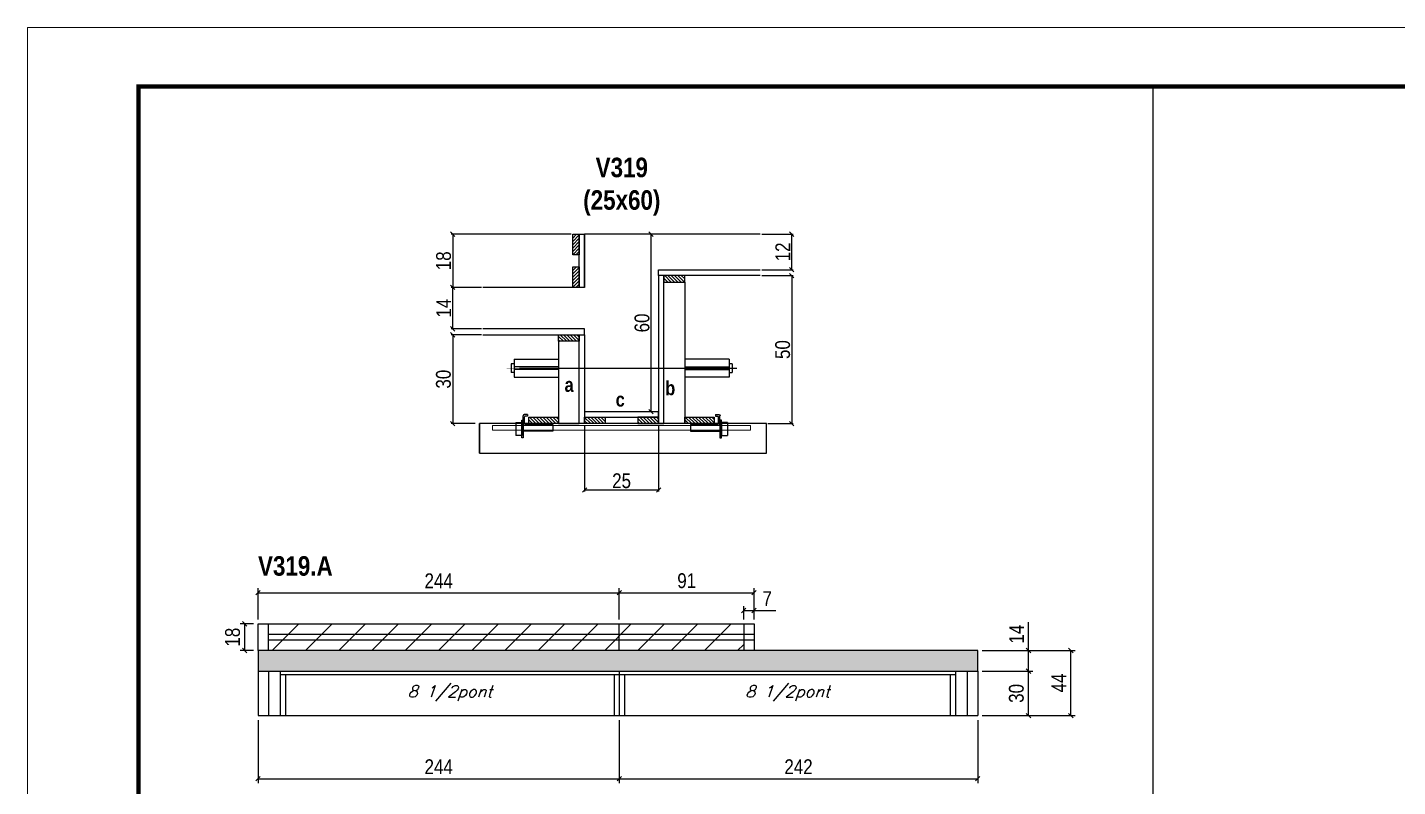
# Model space of a CAD drawing. Extents: x 2603 to 22413, y 1253 to 30260.
# Drawn here: x 14753 to 15678, y 25910 to 26423 of the extents above; entities that cross this region are included whole.
import ezdxf

# ---------------------------------------------------------------- set-up
doc = ezdxf.new("R2010")
doc.units = 0
doc.linetypes.add('DASHED', pattern=[0.75, 0.5, -0.25])
doc.linetypes.add('HIDDEN', pattern=[0.375, 0.25, -0.125])
for name, color, linetype in [('barrote', 251, 'Continuous'), ('COTA', 241, 'Continuous'), ('detalhes', 4, 'Continuous'), ('NOMENCLATURA', 7, 'Continuous'), ('Painéis', 200, 'Continuous'), ('presilha', 1, 'Continuous'), ('SARR_2.2x10', 60, 'Continuous'), ('SARR_2.2x7', 40, 'Continuous'), ('SARR_3.5x7', 81, 'Continuous'), ('TENSOR', 3, 'Continuous'), ('texto', 7, 'Continuous')]:
    doc.layers.add(name, color=color, linetype=linetype)
for name, color, linetype, lineweight in [('CONCRETO', 251, 'Continuous', 25), ('Folhas', 255, 'Continuous', 9), ('Hachura', 251, 'Continuous', 9), ('SARRAFO DE PRESSAO', 251, 'DASHED', 9), ('SCO-___-LAJ', 2, 'Continuous', 0)]:
    doc.layers.add(name, color=color, linetype=linetype, lineweight=lineweight)
doc.styles.add('COTA TECNICA', font='techl___.ttf', dxfattribs={"height": 10})
doc.styles.add('COTA TECNICA 2X', font='techl___.ttf', dxfattribs={"height": 10})
doc.styles.add('Romans', font='romans.shx')
doc.styles.add('TECNICA', font='techb___.ttf', dxfattribs={"height": 10})
doc.dimstyles.new('PAINEL', dxfattribs={"dimtxt": 10, "dimasz": 3, "dimexe": 3, "dimexo": 3, "dimgap": 3, "dimtad": 1, "dimdec": 1, "dimzin": 12, "dimdsep": 46, "dimtxsty": 'COTA TECNICA', "dimblk1": 'OBLIQUE', "dimblk2": 'OBLIQUE', "dimsah": 1, "dimcen": 0.9, "dimclrd": 4, "dimclre": 4, "dimclrt": 240, "dimadec": 1, "dimazin": 3, "dimtfac": 1, "dimtdec": 1, "dimtmove": 0, "dimatfit": 3, "dimfxl": 1, "dimtolj": 1, "dimtzin": 12, "dimarcsym": 0})
doc.dimstyles.new('SECAO', dxfattribs={"dimscale": 0.333333, "dimtxt": 5, "dimasz": 9, "dimexe": 3, "dimexo": 3, "dimgap": 3, "dimtad": 1, "dimdec": 1, "dimlfac": 0.5, "dimzin": 12, "dimdsep": 46, "dimtxsty": 'COTA TECNICA 2X', "dimblk1": 'OBLIQUE', "dimblk2": 'OBLIQUE', "dimsah": 1, "dimcen": 0.9, "dimclrd": 4, "dimclre": 4, "dimclrt": 240, "dimadec": 1, "dimazin": 3, "dimtfac": 1, "dimtdec": 1, "dimtmove": 0, "dimatfit": 3, "dimfxl": 1, "dimtolj": 1, "dimtzin": 12, "dimarcsym": 0})

# ---------------------------------------------------------------- blocks, each defined once
blk = doc.blocks.new('9999999999')
at = {"layer": 'Folhas'}
blk.add_lwpolyline([(98138.98, 34190.21), (99623.98, 34190.21), (99623.98, 35240.21), (98138.98, 35240.21)], close=True, dxfattribs=at)
at = {"layer": 'Folhas', "color": 30, "const_width": 3}
blk.add_lwpolyline([(98213.98, 34230.21), (99583.98, 34230.21), (99583.98, 35200.21), (98213.98, 35200.21)], close=True, dxfattribs=at)
blk = doc.blocks.new('PRESILHA METÁLICA 1')
at = {"layer": 'presilha'}
for p, q in [((6, 15.5), (7.5, 15.5)), ((6, -2.5), (6, 15.5)), ((7.5, 10.6), (7.5, 19.9)), ((7.5, 15.5), (7.5, -2.5)), ((12, 21), (8.6, 21)), ((9, 11.6), (9, 18.9)), ((12, 19.5), (9.6, 19.5)), ((12, 21), (12, 19.5)), ((0, 13), (6, 13)), ((0, 13), (0, 0)), ((6, 0), (0, 0)), ((6, 13), (6, 0)), ((37.5, 4.1), (7.5, 4.1)), ((37.5, 11), (9.6, 11)), ((37.5, 11), (37.5, 4.1)), ((7.5, -2.5), (6, -2.5))]:
    blk.add_line(p, q, dxfattribs=at)
for centre, radius, start, end in [((8.6, 19.9), 1.14, 90, 180), ((9.6, 18.9), 0.57, 90, 180), ((9.6, 11.6), 0.57, 180, 270)]:
    blk.add_arc(centre, radius, start, end, dxfattribs=at)
blk = doc.blocks.new('_Oblique')
at = {"color": 0, "linetype": 'ByBlock', "lineweight": -2}
blk.add_line((-0.5, -0.5), (0.5, 0.5), dxfattribs=at)
blk = doc.blocks.new('*D174')
at = {"layer": 'COTA', "color": 4, "lineweight": -2, "transparency": 16777216}
for p, q in [((15059.43, 26215.7), (15039.08, 26215.7)), ((15040.08, 26215.7), (15040.08, 26155.7)), ((15055.31, 26155.7), (15039.08, 26155.7))]:
    blk.add_line(p, q, dxfattribs=at)
at = {"layer": 'Defpoints', "color": 0, "transparency": 16777216}
for p in [(15060.43, 26215.7), (15040.08, 26155.7), (15056.31, 26155.7)]:
    blk.add_point(p, dxfattribs=at)
at = {"layer": 'COTA', "color": 4, "lineweight": -2, "transparency": 16777216, "xscale": 3, "yscale": 3, "zscale": 3}
for p, rotation in [((15040.08, 26215.7), 90), ((15040.08, 26155.7), 270)]:
    blk.add_blockref('_Oblique', p, dxfattribs=dict(at, rotation=rotation))
at = {"layer": 'COTA', "color": 240, "transparency": 16777216, "insert": (15033.86, 26185.7), "char_height": 10, "attachment_point": 5, "rotation": 90, "style": 'COTA TECNICA 2X'}
blk.add_mtext('\\A1;30', dxfattribs=at)
blk = doc.blocks.new('*D175')
at = {"layer": 'COTA', "color": 4, "lineweight": -2, "transparency": 16777216}
for p, q in [((15059.43, 26247.7), (15039.08, 26247.7)), ((15040.08, 26219.7), (15040.08, 26247.7)), ((15059.43, 26219.7), (15039.08, 26219.7))]:
    blk.add_line(p, q, dxfattribs=at)
at = {"layer": 'Defpoints', "color": 0, "transparency": 16777216}
for p in [(15040.08, 26247.7), (15060.43, 26247.7), (15060.43, 26219.7)]:
    blk.add_point(p, dxfattribs=at)
at = {"layer": 'COTA', "color": 4, "lineweight": -2, "transparency": 16777216, "xscale": 3, "yscale": 3, "zscale": 3}
for p, rotation in [((15040.08, 26247.7), 90), ((15040.08, 26219.7), 270)]:
    blk.add_blockref('_Oblique', p, dxfattribs=dict(at, rotation=rotation))
at = {"layer": 'COTA', "color": 240, "transparency": 16777216, "insert": (15034.01, 26233.7), "char_height": 10, "attachment_point": 5, "rotation": 90, "style": 'COTA TECNICA 2X'}
blk.add_mtext('\\A1;14', dxfattribs=at)
blk = doc.blocks.new('*D176')
at = {"layer": 'COTA', "color": 4, "lineweight": -2, "transparency": 16777216}
for p, q in [((15248.82, 26255.7), (15270.04, 26255.7)), ((15269.04, 26255.7), (15269.04, 26155.7)), ((15252.94, 26155.7), (15270.04, 26155.7))]:
    blk.add_line(p, q, dxfattribs=at)
at = {"layer": 'Defpoints', "color": 0, "transparency": 16777216}
for p in [(15247.82, 26255.7), (15251.94, 26155.7), (15269.04, 26155.7)]:
    blk.add_point(p, dxfattribs=at)
at = {"layer": 'COTA', "color": 4, "lineweight": -2, "transparency": 16777216, "xscale": 3, "yscale": 3, "zscale": 3}
for p, rotation in [((15269.04, 26255.7), 90), ((15269.04, 26155.7), 270)]:
    blk.add_blockref('_Oblique', p, dxfattribs=dict(at, rotation=rotation))
at = {"layer": 'COTA', "color": 240, "transparency": 16777216, "insert": (15262.93, 26205.7), "char_height": 10, "attachment_point": 5, "rotation": 90, "style": 'COTA TECNICA 2X'}
blk.add_mtext('\\A1;50', dxfattribs=at)
blk = doc.blocks.new('*D1117')
at = {"layer": 'COTA', "color": 4, "lineweight": -2, "transparency": 16777216}
for p, q in [((15178.13, 26283.7), (15173.05, 26283.7)), ((15174.05, 26163.7), (15174.05, 26283.7)), ((15178.13, 26163.7), (15173.05, 26163.7))]:
    blk.add_line(p, q, dxfattribs=at)
at = {"layer": 'Defpoints', "color": 0, "transparency": 16777216}
for p in [(15174.05, 26283.7), (15179.13, 26283.7), (15179.13, 26163.7)]:
    blk.add_point(p, dxfattribs=at)
at = {"layer": 'COTA', "color": 4, "lineweight": -2, "transparency": 16777216, "xscale": 3, "yscale": 3, "zscale": 3}
for p, rotation in [((15174.05, 26283.7), 90), ((15174.05, 26163.7), 270)]:
    blk.add_blockref('_Oblique', p, dxfattribs=dict(at, rotation=rotation))
at = {"layer": 'COTA', "color": 240, "transparency": 16777216, "insert": (15167.95, 26223.7), "char_height": 10, "attachment_point": 5, "rotation": 90, "style": 'COTA TECNICA 2X'}
blk.add_mtext('\\A1;60', dxfattribs=at)
blk = doc.blocks.new('*D1118')
at = {"layer": 'COTA', "color": 4, "lineweight": -2, "transparency": 16777216}
for p, q in [((15248.82, 26283.7), (15270.04, 26283.7)), ((15269.04, 26259.7), (15269.04, 26283.7)), ((15248.82, 26259.7), (15270.04, 26259.7))]:
    blk.add_line(p, q, dxfattribs=at)
at = {"layer": 'Defpoints', "color": 0, "transparency": 16777216}
for p in [(15247.82, 26283.7), (15269.04, 26283.7), (15247.82, 26259.7)]:
    blk.add_point(p, dxfattribs=at)
at = {"layer": 'COTA', "color": 4, "lineweight": -2, "transparency": 16777216, "xscale": 3, "yscale": 3, "zscale": 3}
for p, rotation in [((15269.04, 26283.7), 90), ((15269.04, 26259.7), 270)]:
    blk.add_blockref('_Oblique', p, dxfattribs=dict(at, rotation=rotation))
at = {"layer": 'COTA', "color": 240, "transparency": 16777216, "insert": (15262.99, 26271.7), "char_height": 10, "attachment_point": 5, "rotation": 90, "style": 'COTA TECNICA 2X'}
blk.add_mtext('\\A1;12', dxfattribs=at)
blk = doc.blocks.new('*D1119')
at = {"layer": 'COTA', "color": 4, "lineweight": -2, "transparency": 16777216}
for p, q in [((15129.13, 26154.7), (15129.13, 26109.88)), ((15179.13, 26154.7), (15179.13, 26109.88)), ((15129.13, 26110.88), (15179.13, 26110.88))]:
    blk.add_line(p, q, dxfattribs=at)
at = {"layer": 'Defpoints', "color": 0, "transparency": 16777216}
for p in [(15129.13, 26155.7), (15179.13, 26155.7), (15179.13, 26110.88)]:
    blk.add_point(p, dxfattribs=at)
at = {"layer": 'COTA', "color": 4, "lineweight": -2, "transparency": 16777216, "xscale": 3, "yscale": 3, "zscale": 3, "rotation": 180}
blk.add_blockref('_Oblique', (15129.13, 26110.88), dxfattribs=at)
at = {"layer": 'COTA', "color": 4, "lineweight": -2, "transparency": 16777216, "xscale": 3, "yscale": 3, "zscale": 3}
blk.add_blockref('_Oblique', (15179.13, 26110.88), dxfattribs=at)
at = {"layer": 'COTA', "color": 240, "transparency": 16777216, "insert": (15154.13, 26116.99), "char_height": 10, "attachment_point": 5, "style": 'COTA TECNICA 2X'}
blk.add_mtext('\\A1;25', dxfattribs=at)
blk = doc.blocks.new('*D1120')
at = {"layer": 'COTA', "color": 4, "lineweight": -2, "transparency": 16777216}
for p, q in [((15120.13, 26283.7), (15039.08, 26283.7)), ((15040.08, 26283.7), (15040.08, 26247.7)), ((15059.43, 26247.7), (15039.08, 26247.7))]:
    blk.add_line(p, q, dxfattribs=at)
at = {"layer": 'Defpoints', "color": 0, "transparency": 16777216}
for p in [(15121.13, 26283.7), (15040.08, 26247.7), (15060.43, 26247.7)]:
    blk.add_point(p, dxfattribs=at)
at = {"layer": 'COTA', "color": 4, "lineweight": -2, "transparency": 16777216, "xscale": 3, "yscale": 3, "zscale": 3}
for p, rotation in [((15040.08, 26283.7), 90), ((15040.08, 26247.7), 270)]:
    blk.add_blockref('_Oblique', p, dxfattribs=dict(at, rotation=rotation))
at = {"layer": 'COTA', "color": 240, "transparency": 16777216, "insert": (15033.98, 26265.7), "char_height": 10, "attachment_point": 5, "rotation": 90, "style": 'COTA TECNICA 2X'}
blk.add_mtext('\\A1;18', dxfattribs=at)
blk = doc.blocks.new('*D1121')
at = {"layer": 'COTA', "color": 4, "linetype": 'ByBlock', "lineweight": -2, "transparency": 16777216}
for p, q in [((14908.61, 25955.36), (14908.61, 25912.71)), ((15152.61, 25955.36), (15152.61, 25912.71)), ((14908.61, 25915.71), (15152.61, 25915.71))]:
    blk.add_line(p, q, dxfattribs=at)
at = {"layer": 'Defpoints', "color": 0, "linetype": 'ByBlock', "transparency": 16777216}
for p in [(14908.61, 25958.36), (15152.61, 25958.36), (15152.61, 25915.71)]:
    blk.add_point(p, dxfattribs=at)
at = {"layer": 'COTA', "color": 4, "linetype": 'ByBlock', "lineweight": -2, "transparency": 16777216, "xscale": 3, "yscale": 3, "zscale": 3, "rotation": 180}
blk.add_blockref('_Oblique', (14908.61, 25915.71), dxfattribs=at)
at = {"layer": 'COTA', "color": 4, "linetype": 'ByBlock', "lineweight": -2, "transparency": 16777216, "xscale": 3, "yscale": 3, "zscale": 3}
blk.add_blockref('_Oblique', (15152.61, 25915.71), dxfattribs=at)
at = {"layer": 'COTA', "color": 240, "linetype": 'ByBlock', "transparency": 16777216, "insert": (15030.61, 25923.79), "char_height": 10, "attachment_point": 5, "style": 'COTA TECNICA'}
blk.add_mtext('\\A1;244', dxfattribs=at)
blk = doc.blocks.new('*D1122')
at = {"layer": 'COTA', "color": 4, "linetype": 'ByBlock', "lineweight": -2, "transparency": 16777216}
for p, q in [((15152.61, 25955.36), (15152.61, 25912.71)), ((15394.61, 25955.36), (15394.61, 25912.71)), ((15152.61, 25915.71), (15394.61, 25915.71))]:
    blk.add_line(p, q, dxfattribs=at)
at = {"layer": 'Defpoints', "color": 0, "linetype": 'ByBlock', "transparency": 16777216}
for p in [(15152.61, 25958.36), (15394.61, 25958.36), (15394.61, 25915.71)]:
    blk.add_point(p, dxfattribs=at)
at = {"layer": 'COTA', "color": 4, "linetype": 'ByBlock', "lineweight": -2, "transparency": 16777216, "xscale": 3, "yscale": 3, "zscale": 3, "rotation": 180}
blk.add_blockref('_Oblique', (15152.61, 25915.71), dxfattribs=at)
at = {"layer": 'COTA', "color": 4, "linetype": 'ByBlock', "lineweight": -2, "transparency": 16777216, "xscale": 3, "yscale": 3, "zscale": 3}
blk.add_blockref('_Oblique', (15394.61, 25915.71), dxfattribs=at)
at = {"layer": 'COTA', "color": 240, "linetype": 'ByBlock', "transparency": 16777216, "insert": (15273.61, 25923.79), "char_height": 10, "attachment_point": 5, "style": 'COTA TECNICA'}
blk.add_mtext('\\A1;242', dxfattribs=at)
blk = doc.blocks.new('*D177')
at = {"layer": 'COTA', "color": 4, "linetype": 'ByBlock', "lineweight": -2, "transparency": 16777216}
for p, q in [((15397.61, 25988.36), (15431.95, 25988.36)), ((15428.95, 25958.36), (15428.95, 25988.36)), ((15397.61, 25958.36), (15431.95, 25958.36))]:
    blk.add_line(p, q, dxfattribs=at)
at = {"layer": 'Defpoints', "color": 0, "linetype": 'ByBlock', "transparency": 16777216}
for p in [(15394.61, 25988.36), (15428.95, 25988.36), (15394.61, 25958.36)]:
    blk.add_point(p, dxfattribs=at)
at = {"layer": 'COTA', "color": 4, "linetype": 'ByBlock', "lineweight": -2, "transparency": 16777216, "xscale": 3, "yscale": 3, "zscale": 3}
for p, rotation in [((15428.95, 25988.36), 90), ((15428.95, 25958.36), 270)]:
    blk.add_blockref('_Oblique', p, dxfattribs=dict(at, rotation=rotation))
at = {"layer": 'COTA', "color": 240, "linetype": 'ByBlock', "transparency": 16777216, "insert": (15420.73, 25973.36), "char_height": 10, "attachment_point": 5, "rotation": 90, "style": 'COTA TECNICA'}
blk.add_mtext('\\A1;30', dxfattribs=at)
blk = doc.blocks.new('*D178')
at = {"layer": 'COTA', "color": 4, "linetype": 'ByBlock', "lineweight": -2, "transparency": 16777216}
for p, q in [((15397.61, 26002.36), (15460.52, 26002.36)), ((15457.52, 25958.36), (15457.52, 26002.36)), ((15397.61, 25958.36), (15460.52, 25958.36))]:
    blk.add_line(p, q, dxfattribs=at)
at = {"layer": 'Defpoints', "color": 0, "linetype": 'ByBlock', "transparency": 16777216}
for p in [(15394.61, 26002.36), (15457.52, 26002.36), (15394.61, 25958.36)]:
    blk.add_point(p, dxfattribs=at)
at = {"layer": 'COTA', "color": 4, "linetype": 'ByBlock', "lineweight": -2, "transparency": 16777216, "xscale": 3, "yscale": 3, "zscale": 3}
for p, rotation in [((15457.52, 26002.36), 90), ((15457.52, 25958.36), 270)]:
    blk.add_blockref('_Oblique', p, dxfattribs=dict(at, rotation=rotation))
at = {"layer": 'COTA', "color": 240, "linetype": 'ByBlock', "transparency": 16777216, "insert": (15449.45, 25980.36), "char_height": 10, "attachment_point": 5, "rotation": 90, "style": 'COTA TECNICA'}
blk.add_mtext('\\A1;44', dxfattribs=at)
blk = doc.blocks.new('*D1155')
at = {"layer": 'COTA', "color": 4, "linetype": 'ByBlock', "lineweight": -2, "transparency": 16777216}
for p, q in [((14908.61, 26023.36), (14908.61, 26044.38)), ((14908.61, 26041.38), (15152.61, 26041.38)), ((15152.61, 26023.36), (15152.61, 26044.38))]:
    blk.add_line(p, q, dxfattribs=at)
at = {"layer": 'Defpoints', "color": 0, "linetype": 'ByBlock', "transparency": 16777216}
for p in [(15152.61, 26041.38), (14908.61, 26020.36), (15152.61, 26020.36)]:
    blk.add_point(p, dxfattribs=at)
at = {"layer": 'COTA', "color": 4, "linetype": 'ByBlock', "lineweight": -2, "transparency": 16777216, "xscale": 3, "yscale": 3, "zscale": 3, "rotation": 180}
blk.add_blockref('_Oblique', (14908.61, 26041.38), dxfattribs=at)
at = {"layer": 'COTA', "color": 4, "linetype": 'ByBlock', "lineweight": -2, "transparency": 16777216, "xscale": 3, "yscale": 3, "zscale": 3}
blk.add_blockref('_Oblique', (15152.61, 26041.38), dxfattribs=at)
at = {"layer": 'COTA', "color": 240, "linetype": 'ByBlock', "transparency": 16777216, "insert": (15030.61, 26049.45), "char_height": 10, "attachment_point": 5, "style": 'COTA TECNICA'}
blk.add_mtext('\\A1;244', dxfattribs=at)
blk = doc.blocks.new('*D1156')
at = {"layer": 'COTA', "color": 4, "linetype": 'ByBlock', "lineweight": -2, "transparency": 16777216}
for p, q in [((15152.61, 26023.36), (15152.61, 26044.38)), ((15152.61, 26041.38), (15243.61, 26041.38)), ((15243.61, 26023.36), (15243.61, 26044.38))]:
    blk.add_line(p, q, dxfattribs=at)
at = {"layer": 'Defpoints', "color": 0, "linetype": 'ByBlock', "transparency": 16777216}
for p in [(15243.61, 26041.38), (15152.61, 26020.36), (15243.61, 26020.36)]:
    blk.add_point(p, dxfattribs=at)
at = {"layer": 'COTA', "color": 4, "linetype": 'ByBlock', "lineweight": -2, "transparency": 16777216, "xscale": 3, "yscale": 3, "zscale": 3, "rotation": 180}
blk.add_blockref('_Oblique', (15152.61, 26041.38), dxfattribs=at)
at = {"layer": 'COTA', "color": 4, "linetype": 'ByBlock', "lineweight": -2, "transparency": 16777216, "xscale": 3, "yscale": 3, "zscale": 3}
blk.add_blockref('_Oblique', (15243.61, 26041.38), dxfattribs=at)
at = {"layer": 'COTA', "color": 240, "linetype": 'ByBlock', "transparency": 16777216, "insert": (15198.11, 26049.46), "char_height": 10, "attachment_point": 5, "style": 'COTA TECNICA'}
blk.add_mtext('\\A1;91', dxfattribs=at)
blk = doc.blocks.new('*D1157')
at = {"layer": 'COTA', "color": 4, "linetype": 'ByBlock', "lineweight": -2, "transparency": 16777216}
for p, q in [((15236.61, 26023.36), (15236.61, 26032.34)), ((15236.61, 26029.34), (15243.61, 26029.34)), ((15243.61, 26023.36), (15243.61, 26032.34)), ((15243.61, 26029.34), (15258.34, 26029.34))]:
    blk.add_line(p, q, dxfattribs=at)
at = {"layer": 'Defpoints', "color": 0, "linetype": 'ByBlock', "transparency": 16777216}
for p in [(15243.61, 26029.34), (15236.61, 26020.36), (15243.61, 26020.36)]:
    blk.add_point(p, dxfattribs=at)
at = {"layer": 'COTA', "color": 4, "linetype": 'ByBlock', "lineweight": -2, "transparency": 16777216, "xscale": 3, "yscale": 3, "zscale": 3, "rotation": 180}
blk.add_blockref('_Oblique', (15236.61, 26029.34), dxfattribs=at)
at = {"layer": 'COTA', "color": 4, "linetype": 'ByBlock', "lineweight": -2, "transparency": 16777216, "xscale": 3, "yscale": 3, "zscale": 3}
blk.add_blockref('_Oblique', (15243.61, 26029.34), dxfattribs=at)
at = {"layer": 'COTA', "color": 240, "linetype": 'ByBlock', "transparency": 16777216, "insert": (15252.48, 26037.41), "char_height": 10, "attachment_point": 5, "style": 'COTA TECNICA'}
blk.add_mtext('\\A1;7', dxfattribs=at)
blk = doc.blocks.new('*D1057')
at = {"layer": 'COTA', "color": 4, "linetype": 'ByBlock', "lineweight": -2, "transparency": 16777216}
for p, q in [((14905.61, 26020.36), (14896.58, 26020.36)), ((14899.58, 26020.36), (14899.58, 26002.36)), ((14905.61, 26002.36), (14896.58, 26002.36))]:
    blk.add_line(p, q, dxfattribs=at)
at = {"layer": 'Defpoints', "color": 0, "linetype": 'ByBlock', "transparency": 16777216}
for p in [(14908.61, 26020.36), (14899.58, 26002.36), (14908.61, 26002.36)]:
    blk.add_point(p, dxfattribs=at)
at = {"layer": 'COTA', "color": 4, "linetype": 'ByBlock', "lineweight": -2, "transparency": 16777216, "xscale": 3, "yscale": 3, "zscale": 3}
for p, rotation in [((14899.58, 26020.36), 90), ((14899.58, 26002.36), 270)]:
    blk.add_blockref('_Oblique', p, dxfattribs=dict(at, rotation=rotation))
at = {"layer": 'COTA', "color": 240, "linetype": 'ByBlock', "transparency": 16777216, "insert": (14891.48, 26011.36), "char_height": 10, "attachment_point": 5, "rotation": 90, "style": 'COTA TECNICA'}
blk.add_mtext('\\A1;18', dxfattribs=at)
blk = doc.blocks.new('*D3230')
at = {"layer": 'COTA', "color": 4, "lineweight": -2, "transparency": 16777216}
for p, q in [((15428.95, 26002.36), (15428.95, 26021.47)), ((15397.61, 26002.36), (15431.95, 26002.36)), ((15428.95, 25988.36), (15428.95, 26002.36)), ((15397.61, 25988.36), (15431.95, 25988.36))]:
    blk.add_line(p, q, dxfattribs=at)
at = {"layer": 'Defpoints', "color": 0, "transparency": 16777216}
for p in [(15394.61, 26002.36), (15428.95, 26002.36), (15394.61, 25988.36)]:
    blk.add_point(p, dxfattribs=at)
at = {"layer": 'COTA', "color": 4, "lineweight": -2, "transparency": 16777216, "xscale": 3, "yscale": 3, "zscale": 3}
for p, rotation in [((15428.95, 26002.36), 90), ((15428.95, 25988.36), 270)]:
    blk.add_blockref('_Oblique', p, dxfattribs=dict(at, rotation=rotation))
at = {"layer": 'COTA', "color": 240, "transparency": 16777216, "insert": (15420.88, 26013.42), "char_height": 10, "attachment_point": 5, "rotation": 90, "style": 'COTA TECNICA'}
blk.add_mtext('\\A1;14', dxfattribs=at)

msp = doc.modelspace()

# ---------------------------------------------------------------- hatches: boundary and pattern name
at = {"layer": 'COTA', "linetype": 'ByBlock'}
h = msp.add_hatch(dxfattribs=at)
h.set_pattern_fill('AR-CONC', color=256, scale=0.03)
h.set_pattern_definition([(50, (-115866.6203, -5371.0305), (5.46554007, -0.47817257), [0.5715, -6.2865]), (355, (-115866.62, -5371.0305), (-1.05730264, 5.73170536), [0.4572, -5.02921753]), (100.4514447, (-115866.165, -5371.0704), (4.40823741, 5.25353256), [0.48570026, -5.34270734]), (46.1842, (-115866.62, -5369.5065), (8.13237123, -1.26126984), [0.85725, -9.42975]), (96.6355576, (-115865.9426, -5369.612), (7.122124, 7.42278374), [0.7285507, -8.01406824]), (351.184151, (-115866.62, -5369.5065), (7.122124, 7.42278374), [0.685799, -7.54379196]), (21, (-115865.8583, -5369.8875), (4.54843174, -3.06795595), [0.5715, -6.2865]), (326, (-115865.858, -5369.8875), (1.85406085, 5.52563898), [0.4572, -5.0292]), (71.451445, (-115865.479, -5370.143), (6.40249258, 2.45768307), [0.48570026, -5.34269813]), (37.5, (-115866.6203, -5371.0305), (0.092658098, 2.536651166), [0, -4.96824, 0, -5.1054, 0, -5.04825]), (7.5, (-115866.6203, -5371.0305), (2.004589875, 3.005417245), [0, -2.91084, 0, -4.85394, 0, -1.92405]), (327.5, (-115868.3195, -5371.0305), (4.067717855, -0.17186232), [0, -1.905, 0, -5.9436, 0, -7.8867]), (317.5, (-115869.0815, -5371.0305), (4.44387544, 0.76279473), [0, -2.4765, 0, -3.94716, 0, -5.6007])])
h.paths.add_polyline_path([(15394.61, 25988.36), (15394.61, 26002.36), (15243.61, 26002.36), (14908.61, 26002.36), (14908.61, 25988.36)])
at = {"layer": 'Hachura', "linetype": 'ByBlock'}
h = msp.add_hatch(dxfattribs=at)
h.set_pattern_fill('ANSI31', color=256, scale=5)
h.set_pattern_definition([(45, (-115866.62, -5371.03), (-11.2253202, 11.2253202), [])])
h.paths.add_polyline_path([(15152.61, 26013.36), (15152.61, 26020.36), (14915.61, 26020.36), (14915.61, 26013.36)])
h.paths.add_polyline_path([(15152.61, 26020.36), (15152.61, 26013.36), (15236.61, 26013.36), (15236.61, 26020.36)])
h.paths.add_polyline_path([(15236.61, 26002.36), (15236.61, 26009.36), (15152.61, 26009.36), (15152.61, 26002.36)])
h.paths.add_polyline_path([(14915.61, 26009.36), (14915.61, 26002.36), (15152.61, 26002.36), (15152.61, 26009.36)])
h.paths.add_polyline_path([(14915.61, 26013.36), (14915.61, 26009.36), (15152.61, 26009.36), (15152.61, 26013.36)])
h.paths.add_polyline_path([(15236.61, 26009.36), (15236.61, 26013.36), (15152.61, 26013.36), (15152.61, 26009.36)])
at = {"layer": 'SARR_2.2x10'}
h = msp.add_hatch(dxfattribs=at)
h.set_pattern_fill('ANSI31', color=256, scale=0.5, angle=90)
h.set_pattern_definition([(135, (48285.0646, -97356.4684), (-1.122532015, -1.122532015), [])])
h.paths.add_polyline_path([(15091.53, 26160.1), (15091.53, 26155.7), (15111.53, 26155.7), (15111.53, 26160.1)])
h = msp.add_hatch(dxfattribs=at)
h.set_pattern_fill('ANSI31', color=256, scale=0.5, angle=90)
h.set_pattern_definition([(135, (48390.2646, -97356.4684), (-1.122532015, -1.122532015), [])])
h.paths.add_polyline_path([(15196.73, 26160.1), (15196.73, 26155.7), (15216.73, 26155.7), (15216.73, 26160.1)])
at = {"layer": 'SARR_2.2x7'}
h = msp.add_hatch(dxfattribs=at)
h.set_pattern_fill('ANSI31', color=256, scale=0.5)
h.set_pattern_definition([(45, (-108341.4437, -6844.6373), (-1.122532015, 1.122532015), [])])
h.paths.add_polyline_path([(15121.13, 26283.7), (15125.53, 26283.7), (15125.53, 26269.7), (15121.13, 26269.7)])
h = msp.add_hatch(dxfattribs=at)
h.set_pattern_fill('ANSI31', color=256, scale=0.5)
h.set_pattern_definition([(45, (-108341.4437, -6866.6373), (-1.122532015, 1.122532015), [])])
h.paths.add_polyline_path([(15121.13, 26261.7), (15125.53, 26261.7), (15125.53, 26247.7), (15121.13, 26247.7)])
h = msp.add_hatch(dxfattribs=at)
h.set_pattern_fill('ANSI31', color=256, scale=0.5, angle=90)
h.set_pattern_definition([(135, (48291.0646, -97260.8684), (-1.122532015, -1.122532015), [])])
h.paths.add_polyline_path([(15182.73, 26255.7), (15182.73, 26251.3), (15196.73, 26251.3), (15196.73, 26255.7)])
h = msp.add_hatch(dxfattribs=at)
h.set_pattern_fill('ANSI31', color=256, scale=0.5, angle=90)
h.set_pattern_definition([(135, (48299.0646, -97300.8684), (-1.122532015, -1.122532015), [])])
h.paths.add_polyline_path([(15125.53, 26215.7), (15125.53, 26211.3), (15111.53, 26211.3), (15111.53, 26215.7)])
h = msp.add_hatch(dxfattribs=at)
h.set_pattern_fill('ANSI31', color=256, scale=0.5, angle=90)
h.set_pattern_definition([(135, (48364.6646, -97356.4684), (-1.122532015, -1.122532015), [])])
h.paths.add_polyline_path([(15143.13, 26155.7), (15143.13, 26160.1), (15129.13, 26160.1), (15129.13, 26155.7)])
h = msp.add_hatch(dxfattribs=at)
h.set_pattern_fill('ANSI31', color=256, scale=0.5, angle=90)
h.set_pattern_definition([(135, (48314.6646, -97356.4684), (-1.122532015, -1.122532015), [])])
h.paths.add_polyline_path([(15165.13, 26155.7), (15165.13, 26160.1), (15179.13, 26160.1), (15179.13, 26155.7)])

# ---------------------------------------------------------------- linework, layer by layer
at = {"ltscale": 3}
for p, q in [((15079.53, 26196.15), (15079.53, 26190.15)), ((15081.53, 26196.15), (15079.53, 26196.15)), ((15081.53, 26199.15), (15081.53, 26187.15)), ((15081.53, 26199.15), (15111.53, 26199.15)), ((15226.73, 26199.15), (15196.73, 26199.15)), ((15226.73, 26199.15), (15226.73, 26187.15)), ((15228.73, 26196.15), (15226.73, 26196.15)), ((15228.73, 26196.15), (15228.73, 26190.15)), ((15081.53, 26190.15), (15079.53, 26190.15)), ((15111.53, 26194.15), (15081.53, 26194.15)), ((15111.53, 26192.15), (15081.53, 26192.15)), ((15081.53, 26187.15), (15111.53, 26187.15)), ((15196.73, 26194.15), (15226.73, 26194.15)), ((15196.73, 26192.15), (15226.73, 26192.15)), ((15226.73, 26187.15), (15196.73, 26187.15)), ((15226.73, 26190.15), (15228.73, 26190.15))]:
    msp.add_line(p, q, dxfattribs=at)
at = {"layer": 'barrote'}
msp.add_lwpolyline([(15058.07, 26135.7), (15251.99, 26135.7), (15251.99, 26155.7), (15058.07, 26155.7)], close=True, dxfattribs=at)
at = {"layer": 'CONCRETO', "linetype": 'Continuous'}
for p, q in [((15247.82, 26283.7), (15129.13, 26283.7)), ((15129.13, 26247.7), (15129.13, 26283.7)), ((15129.13, 26247.7), (15060.43, 26247.7))]:
    msp.add_line(p, q, dxfattribs=at)
at = {"layer": 'COTA', "linetype": 'ByBlock'}
for p, q in [((15512.88, 26383.45), (15512.88, 25612.69)), ((14908.61, 26002.36), (14908.61, 25988.36)), ((15394.61, 26002.36), (15243.61, 26002.36)), ((15394.61, 25988.36), (15394.61, 26002.36))]:
    msp.add_line(p, q, dxfattribs=at)
at = {"layer": 'detalhes', "color": 250}
msp.add_line((15058.07, 26135.7), (15058.07, 26155.7), dxfattribs=at)
at = {"layer": 'Painéis', "linetype": 'Continuous'}
for p, q in [((14908.61, 26002.36), (14908.61, 26020.36)), ((14908.61, 26020.36), (15243.61, 26020.36)), ((15152.61, 26002.36), (15152.61, 26020.36)), ((15243.61, 26020.36), (15243.61, 26002.36)), ((15243.61, 26002.36), (14908.61, 26002.36)), ((14908.61, 25988.36), (14908.61, 25958.36)), ((14908.61, 25988.36), (15394.61, 25988.36)), ((15152.61, 25988.36), (15152.61, 25958.36)), ((15394.61, 25988.36), (15394.61, 25958.36)), ((14908.61, 25958.36), (15394.61, 25958.36))]:
    msp.add_line(p, q, dxfattribs=at)
for points in [[(15125.53, 26247.7), (15125.53, 26283.7), (15129.13, 26283.7), (15129.13, 26247.7)], [(15182.73, 26155.7), (15182.73, 26255.7), (15179.13, 26255.7), (15179.13, 26155.7)], [(15125.53, 26155.7), (15125.53, 26215.7), (15129.13, 26215.7), (15129.13, 26155.7)], [(15179.13, 26163.7), (15129.13, 26163.7), (15129.13, 26160.1), (15179.13, 26160.1)]]:
    msp.add_lwpolyline(points, close=True, dxfattribs=at)
at = {"layer": 'Painéis', "linetype": 'Continuous', "elevation": 0}
for points in [[(15247.82, 26255.7), (15179.13, 26255.7), (15179.13, 26259.7), (15247.82, 26259.7)], [(15060.43, 26215.7), (15129.13, 26215.7), (15129.13, 26219.7), (15060.43, 26219.7)]]:
    msp.add_lwpolyline(points, dxfattribs=at)
at = {"layer": 'SARR_2.2x10'}
for points in [[(15091.53, 26160.1), (15111.53, 26160.1), (15111.53, 26155.7), (15091.53, 26155.7)], [(15196.73, 26160.1), (15216.73, 26160.1), (15216.73, 26155.7), (15196.73, 26155.7)]]:
    msp.add_lwpolyline(points, close=True, dxfattribs=at)
at = {"layer": 'SARR_2.2x7', "linetype": 'Continuous'}
for p, q in [((14915.61, 26002.36), (14915.61, 26020.36)), ((14915.61, 26013.36), (15152.61, 26013.36)), ((15152.61, 26013.36), (15243.61, 26013.36)), ((15152.61, 26009.36), (14915.61, 26009.36)), ((15243.61, 26009.36), (15152.61, 26009.36)), ((14915.61, 25988.36), (14915.61, 25958.36)), ((14923.61, 25986.16), (15152.61, 25986.16)), ((15152.61, 25986.16), (15379.61, 25986.16)), ((15387.61, 25988.36), (15387.61, 25958.36))]:
    msp.add_line(p, q, dxfattribs=at)
at = {"layer": 'SARR_2.2x7', "linetype": 'HIDDEN'}
msp.add_line((15236.61, 26020.36), (15236.61, 26002.36), dxfattribs=at)
at = {"layer": 'SARR_2.2x7'}
for points in [[(15121.13, 26269.7), (15121.13, 26283.7), (15125.53, 26283.7), (15125.53, 26269.7)], [(15121.13, 26247.7), (15121.13, 26261.7), (15125.53, 26261.7), (15125.53, 26247.7)], [(15111.53, 26215.7), (15125.53, 26215.7), (15125.53, 26211.3), (15111.53, 26211.3)], [(15129.13, 26160.1), (15143.13, 26160.1), (15143.13, 26155.7), (15129.13, 26155.7)], [(15179.13, 26160.1), (15165.13, 26160.1), (15165.13, 26155.7), (15179.13, 26155.7)]]:
    msp.add_lwpolyline(points, close=True, dxfattribs=at)
at = {"layer": 'SARR_2.2x7', "elevation": 0}
msp.add_lwpolyline([(15196.73, 26255.7), (15182.73, 26255.7), (15182.73, 26251.3), (15196.73, 26251.3)], close=True, dxfattribs=at)
at = {"layer": 'SARR_3.5x7'}
for p, q in [((14923.61, 25988.36), (14923.61, 25958.36)), ((14927.11, 25986.16), (14927.11, 25958.36)), ((15149.11, 25986.16), (15149.11, 25958.36)), ((15156.11, 25986.16), (15156.11, 25958.36)), ((15376.11, 25986.16), (15376.11, 25958.36)), ((15379.61, 25988.36), (15379.61, 25958.36))]:
    msp.add_line(p, q, dxfattribs=at)
msp.add_lwpolyline([(15182.73, 26251.3), (15196.73, 26251.3), (15196.73, 26155.7), (15182.73, 26155.7)], close=True, dxfattribs=at)
at = {"layer": 'SARR_3.5x7', "elevation": 0}
msp.add_lwpolyline([(15125.53, 26211.3), (15111.53, 26211.3), (15111.53, 26155.7), (15125.53, 26155.7)], close=True, dxfattribs=at)
at = {"layer": 'SCO-___-LAJ', "color": 1}
msp.add_lwpolyline([(15067.07, 26154.37), (15241.18, 26154.37), (15241.18, 26151.17), (15067.07, 26151.17)], close=True, dxfattribs=at)
at = {"layer": 'TENSOR', "linetype": 'HIDDEN', "ltscale": 0.5}
msp.add_line((15076.53, 26193.15), (15232.03, 26193.15), dxfattribs=at)

# ---------------------------------------------------------------- block references
at = {"layer": 'presilha', "yscale": 0.6666666666666666, "zscale": 0.6666666666666666}
for p, xscale in [((15082.66, 26147.73), 0.6666666666666666), ((15225.59, 26147.73), -0.6666666666666666)]:
    msp.add_blockref('PRESILHA METÁLICA 1', p, dxfattribs=dict(at, xscale=xscale))
at = {"layer": 'SARRAFO DE PRESSAO', "color": 6, "linetype": 'ByBlock'}
msp.add_blockref('9999999999', (-83386.1, -8816.76), dxfattribs=at)

# ---------------------------------------------------------------- texts
at = {"layer": 'detalhes', "style": 'TECNICA'}
for s, p in [('a', (15115.65, 26177.12)), ('b', (15183.63, 26174.89)), ('c', (15150.14, 26167.17))]:
    msp.add_text(s, height=9.6, dxfattribs=at).set_placement(p)
at = {"layer": 'NOMENCLATURA', "style": 'TECNICA'}
msp.add_text('V319.A', height=13.2, dxfattribs=at).set_placement((14908.61, 26052.89))
at = {"layer": 'NOMENCLATURA', "insert": (15154.28, 26335.4), "char_height": 13.2, "attachment_point": 2, "style": 'TECNICA'}
msp.add_mtext_dynamic_manual_height_columns('V319\\P(25x60)', width=300.2766, gutter_width=1, heights=[0], dxfattribs=at)
at = {"layer": 'texto', "color": 2, "char_height": 8, "attachment_point": 5, "style": 'Romans'}
for insert in [(15038.11, 25973.36), (15266.11, 25973.36)]:
    msp.add_mtext('{\\Q19;\\C256;8 1/2pont}', dxfattribs=dict(at, insert=insert))

# ---------------------------------------------------------------- dimensions: what is measured, and where the dimension line sits
at = {"layer": 'COTA'}
for base, p1, p2, dimstyle, picture, middle in [((15040.08, 26247.7), (15121.13, 26283.7), (15060.43, 26247.7), 'SECAO', '*D1120', (15033.98, 26265.7)), ((15174.05, 26283.7), (15179.13, 26163.7), (15179.13, 26283.7), 'SECAO', '*D1117', (15167.95, 26223.7)), ((15269.04, 26283.7), (15247.82, 26259.7), (15247.82, 26283.7), 'SECAO', '*D1118', (15262.99, 26271.7)), ((15269.04, 26155.7, 0), (15247.82, 26255.7), (15251.94, 26155.7, 0), 'SECAO', '*D176', (15262.93, 26205.7, 0)), ((15040.08, 26247.7), (15060.43, 26219.7), (15060.43, 26247.7), 'SECAO', '*D175', (15034.01, 26233.7)), ((15040.08, 26155.7, 0), (15060.43, 26215.7), (15056.31, 26155.7, 0), 'SECAO', '*D174', (15033.86, 26185.7, 0)), ((15428.95, 26002.36), (15394.61, 25988.36), (15394.61, 26002.36), 'PAINEL', '*D3230', (15420.88, 26013.42))]:
    dim = msp.add_linear_dim(base=base, p1=p1, p2=p2, angle=90, dimstyle=dimstyle, dxfattribs=at)
    dim.commit()
    dim.dimension.update_dxf_attribs({"geometry": picture, "text_midpoint": middle})
dim = msp.add_linear_dim(base=(15179.13, 26110.88), p1=(15129.13, 26155.7), p2=(15179.13, 26155.7), dimstyle='SECAO', dxfattribs=at)
dim.commit()
dim.dimension.update_dxf_attribs({"geometry": '*D1119', "text_midpoint": (15154.13, 26116.99)})
at = {"layer": 'COTA', "linetype": 'ByBlock'}
for base, p1, p2, picture, middle in [((15152.61, 26041.38), (14908.61, 26020.36), (15152.61, 26020.36), '*D1155', (15030.61, 26049.45)), ((15243.61, 26029.34), (15236.61, 26020.36), (15243.61, 26020.36), '*D1157', (15252.48, 26037.41)), ((15152.61, 25915.71), (14908.61, 25958.36), (15152.61, 25958.36), '*D1121', (15030.61, 25923.79)), ((15394.61, 25915.71), (15152.61, 25958.36), (15394.61, 25958.36), '*D1122', (15273.61, 25923.79))]:
    dim = msp.add_linear_dim(base=base, p1=p1, p2=p2, dimstyle='PAINEL', dxfattribs=at)
    dim.commit()
    dim.dimension.update_dxf_attribs({"geometry": picture, "text_midpoint": middle})
dim = msp.add_linear_dim(base=(15243.61, 26041.38), p1=(15152.61, 26020.36), p2=(15243.61, 26020.36), dimstyle='PAINEL', override={"dimtmove": 1}, dxfattribs=at)
dim.commit()
dim.dimension.update_dxf_attribs({"geometry": '*D1156', "text_midpoint": (15198.11, 26049.46)})
for base, p1, p2, picture, middle in [((14899.58, 26002.36), (14908.61, 26020.36), (14908.61, 26002.36), '*D1057', (14891.48, 26011.36)), ((15457.52, 26002.36), (15394.61, 25958.36), (15394.61, 26002.36), '*D178', (15449.45, 25980.36)), ((15428.95, 25988.36), (15394.61, 25958.36), (15394.61, 25988.36), '*D177', (15420.73, 25973.36))]:
    dim = msp.add_linear_dim(base=base, p1=p1, p2=p2, angle=90, dimstyle='PAINEL', dxfattribs=at)
    dim.commit()
    dim.dimension.update_dxf_attribs({"geometry": picture, "text_midpoint": middle})

doc.saveas('drawing.dxf')
